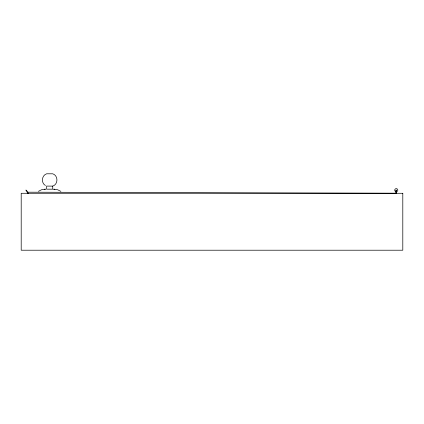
<?xml version="1.0" encoding="UTF-8"?>
<svg xmlns="http://www.w3.org/2000/svg" width="424" height="424" viewBox="0 0 424 424"><rect width="100%" height="100%" fill="white"/><g stroke="black" fill="none" stroke-linecap="round" stroke-linejoin="round"><path stroke-width="0.64" d="M52.735 186.115L52.73 189.189L46.598 189.173L46.608 186.094L52.735 186.115C58.311 184.339 58.332 175.605 52.772 173.803L46.64 173.787C41.663 175.398 40.879 182.898 45.416 185.505M396.244 193.678L396.255 190.159L395.873 190.159L395.862 193.238L28.111 192.199L28.228 193.503M38.425 191.319L41.653 189.714L45.612 189.168M44.547 189.189L45.267 189.168M53.307 189.194L57.669 189.761L60.886 191.383M54.834 189.221L54.06 189.194M27.74 193.286L27.714 192.984A4.245 4.245 0 0 0 27.359 191.733L27.21 191.441A4.245 4.245 0 0 0 26.166 190.196L25.928 190.016L26.028 190.413A4.245 4.245 0 0 1 26.829 191.441L26.977 191.733A4.245 4.245 0 0 1 27.332 192.984L27.353 193.286M396.647 193.408L396.647 190.206L396.26 190.206L396.26 193.408M402.8 193.28L21.2 193.28L21.2 250.213L402.8 250.213L402.8 193.28M396.249 191.701L395.852 191.643A1.537 1.537 0 0 1 395.078 189.168A1.537 1.537 0 0 1 397.654 189.512A1.537 1.537 0 0 1 396.249 191.701"/></g></svg>
